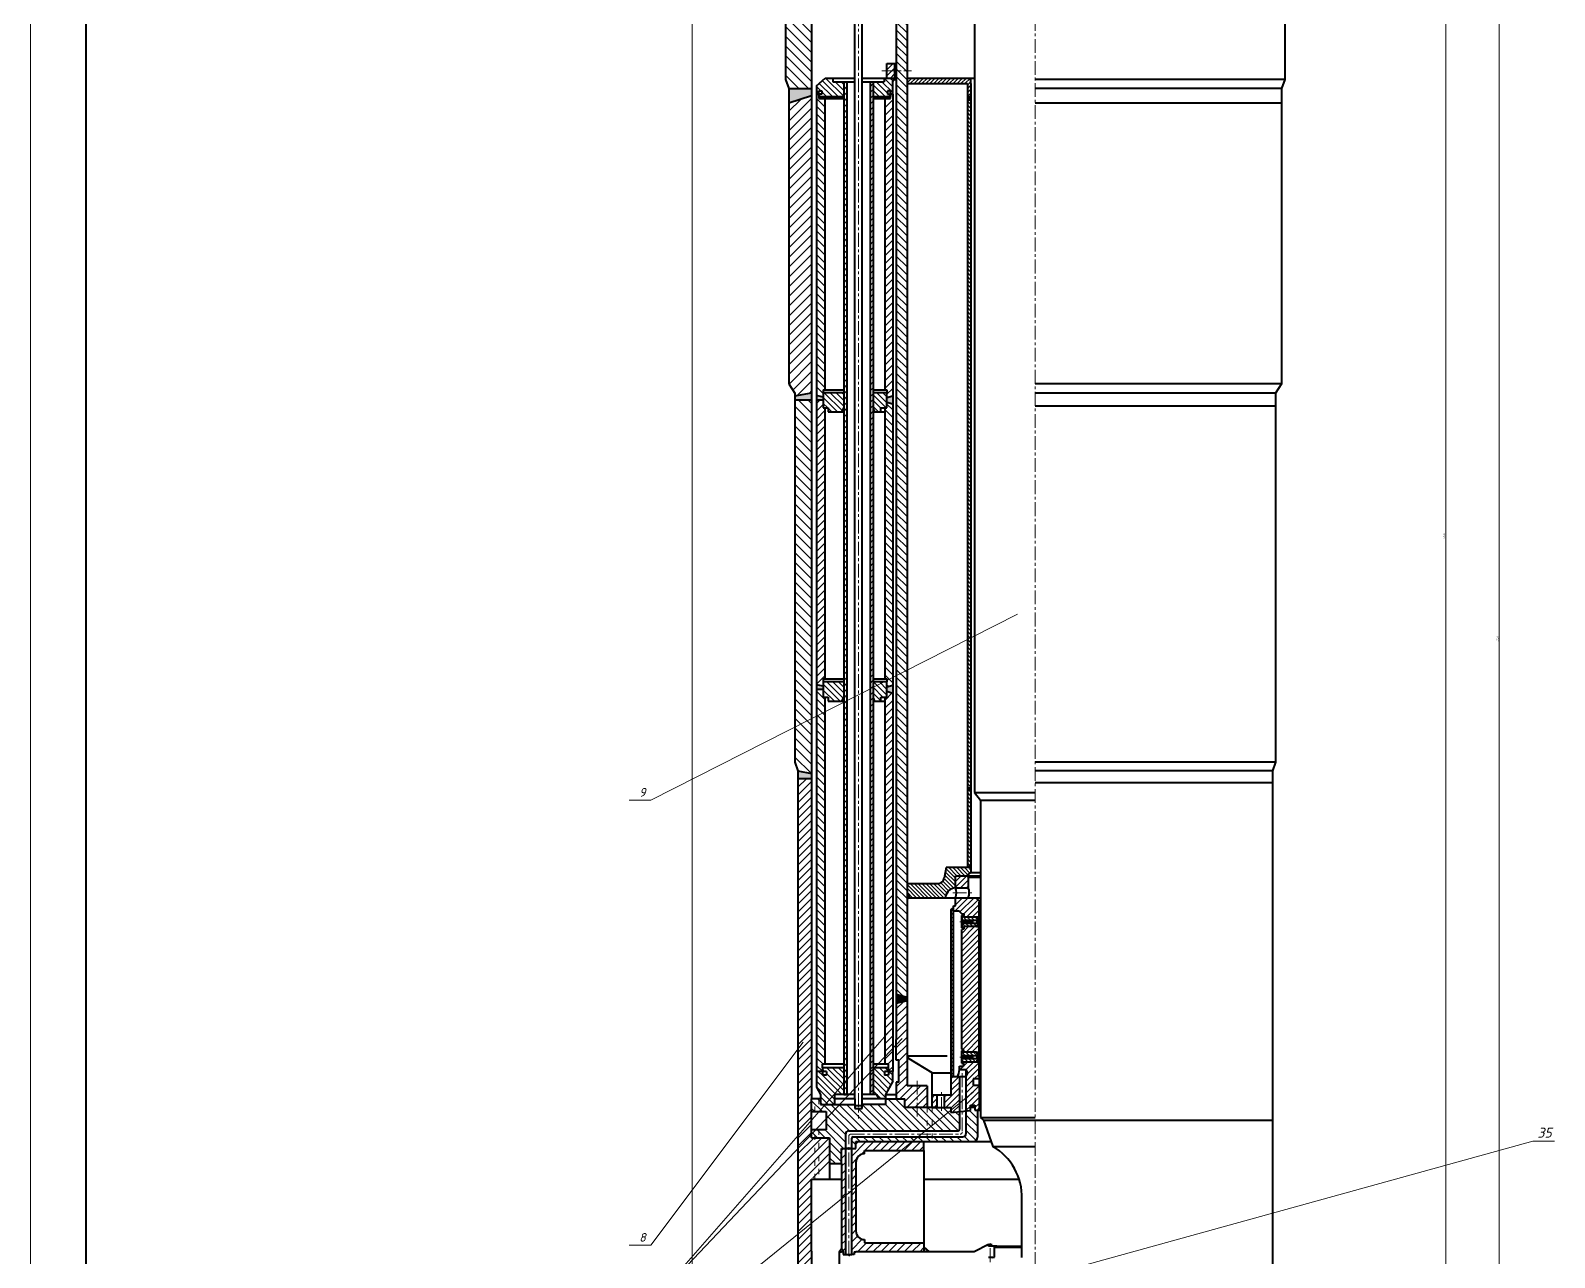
# Model space of a CAD drawing. Header units: millimetres. Extents: x 2879 to 23223, y -3142 to 6314.
# Drawn here: x 2879 to 6389, y 511 to 3336 of the extents above; entities that cross this region are included whole.
import ezdxf

# ---------------------------------------------------------------- set-up
doc = ezdxf.new("R2010")
doc.units = ezdxf.units.MM
doc.linetypes.add('ACAD_ISO03W100', pattern=[30, 12, -18])
doc.linetypes.add('осевая', pattern=[50.8, 31.75, -6.35, 6.35, -6.35])
doc.layers.get('0').update_dxf_attribs({"lineweight": 40})
for name, color, linetype, lineweight in [('Оси', 7, 'осевая', 20), ('Штрих пункт', 7, 'ACAD_ISO03W100', 20), ('штриховка', 7, 'Continuous', 20)]:
    doc.layers.add(name, color=color, linetype=linetype, lineweight=lineweight)
doc.styles.add('ADRF1', font='isocpeur.ttf', dxfattribs={"oblique": 15})
doc.styles.add('Размеры', font='isocpeur.ttf', dxfattribs={"oblique": 15})
doc.dimstyles.new('гост', dxfattribs={"dimtxt": 4, "dimasz": 5, "dimexe": 2, "dimexo": 0, "dimgap": 2, "dimtad": 1, "dimtoh": 1, "dimdec": 1, "dimlfac": 10, "dimtxsty": 'ADRF1', "dimcen": 2.5, "dimadec": 0, "dimazin": 0, "dimtfac": 1, "dimtdec": 1, "dimtmove": 0, "dimatfit": 3, "dimfxl": 1, "dimlwd": 20, "dimlwe": 20, "dimarcsym": 0})
pattern_1 = [(135, (1026.59, 0), (-11.22532, -11.22532), [])]
pattern_2 = [(135, (1026.59, 0), (-6.735192, -6.735192), [])]
pattern_3 = [(135, (1026.59, 0), (-8.980256, -8.980256), [])]
pattern_4 = [(45, (1026.59, 0), (-6.735192, 6.735192), [])]
pattern_5 = [(45, (1026.59, 0), (-8.980256, 8.980256), [])]
pattern_6 = [(135, (466.7083, 0), (-4.490128, -4.490128), [])]
pattern_7 = [(45, (466.708, 0), (-8.980256, 8.980256), [])]

# ---------------------------------------------------------------- blocks, each defined once
blk = doc.blocks.new('*D1')
at = {"layer": 'Defpoints', "color": 0, "transparency": 16777216}
for p in [(5983, 4243.7), (6138.6, 4243.7), (5972.3, 99.2)]:
    blk.add_point(p, dxfattribs=at)
at = {"layer": 'штриховка', "color": 0, "linetype": 'Continuous', "lineweight": 20, "transparency": 16777216}
for p, q in [((5983, 4243.7), (6140.6, 4243.7)), ((6138.6, 104.2), (6138.6, 4238.7)), ((5972.3, 99.2), (6140.6, 99.2))]:
    blk.add_line(p, q, dxfattribs=at)
at = {"layer": 'штриховка', "color": 0, "transparency": 16777216}
for points in [[(6137.8, 4238.7), (6139.4, 4238.7), (6138.6, 4243.7)], [(6137.8, 104.2), (6139.4, 104.2), (6138.6, 99.2)]]:
    blk.add_solid(points, dxfattribs=at)
at = {"layer": 'штриховка', "color": 0, "transparency": 16777216, "insert": (6134.6, 2171.5), "char_height": 4, "attachment_point": 5, "rotation": 90, "style": 'ADRF1'}
blk.add_mtext('4270', dxfattribs=at)
blk = doc.blocks.new('*D5')
at = {"layer": 'Defpoints', "color": 0, "transparency": 16777216}
for p in [(5792.3, 4440.7), (5193, -570.8), (6261.2, -570.8)]:
    blk.add_point(p, dxfattribs=at)
at = {"layer": 'штриховка', "color": 0, "linetype": 'Continuous', "lineweight": 20, "transparency": 16777216}
for p, q in [((5792.3, 4440.7), (6263.2, 4440.7)), ((6261.2, 4435.7), (6261.2, -565.8)), ((5193, -570.8), (6263.2, -570.8))]:
    blk.add_line(p, q, dxfattribs=at)
at = {"layer": 'штриховка', "color": 0, "transparency": 16777216}
for points in [[(6260.4, 4435.7), (6262, 4435.7), (6261.2, 4440.7)], [(6260.4, -565.8), (6262, -565.8), (6261.2, -570.8)]]:
    blk.add_solid(points, dxfattribs=at)
at = {"layer": 'штриховка', "color": 0, "transparency": 16777216, "insert": (6257.2, 1935), "char_height": 4, "attachment_point": 5, "rotation": 90, "style": 'ADRF1'}
blk.add_mtext('5150', dxfattribs=at)
blk = doc.blocks.new('*D8')
at = {"layer": 'Defpoints', "color": 0, "transparency": 16777216}
for p in [(4403, 4245.6), (5972.3, 119.1), (5972.3, -712.4)]:
    blk.add_point(p, dxfattribs=at)
at = {"layer": 'Оси', "color": 0, "linetype": 'Continuous', "lineweight": 20, "transparency": 16777216}
for p, q in [((4403, 4245.6), (4403, -714.4)), ((5972.3, 119.1), (5972.3, -714.4)), ((4408, -712.4), (5967.3, -712.4))]:
    blk.add_line(p, q, dxfattribs=at)
at = {"layer": 'Оси', "color": 0, "transparency": 16777216}
for points in [[(4408, -711.6), (4408, -713.3), (4403, -712.4)], [(5967.3, -711.6), (5967.3, -713.3), (5972.3, -712.4)]]:
    blk.add_solid(points, dxfattribs=at)
at = {"layer": 'Оси', "color": 0, "transparency": 16777216, "insert": (5187.7, -708.4), "char_height": 4, "attachment_point": 5, "style": 'ADRF1'}
blk.add_mtext('1570', dxfattribs=at)

msp = doc.modelspace()

# ---------------------------------------------------------------- hatches: boundary and pattern name
h = msp.add_hatch(color=256)
h.dxf.hatch_style = 1
h.paths.add_polyline_path([(4678.003, 3185.64), (4678.003, 3202.843), (4625.821, 3202.843), (4625.821, 3168.874)])
h.paths.add_polyline_path([(4646.54, 1631.251), (4646.54, 1613.141), (4678.003, 1613.141), (4678.003, 1625.555)])
h.paths.add_polyline_path([(4639.668, 2495.351), (4639.668, 2486.119), (4678.003, 2486.119), (4678.003, 2502.281)])
h = msp.add_hatch(color=256)
h.dxf.hatch_style = 1
h.paths.add_polyline_path([(5044.964, 3185.463), (5036.613, 3181.74), (5036.613, 3176.873), (5044.964, 3175.666)])
h = msp.add_hatch(color=256)
h.dxf.hatch_style = 1
h.paths.add_polyline_path([(4704.962, 2492.063), (4689.532, 2495.627), (4689.532, 2484.709), (4704.962, 2484.709)])
h.paths.add_polyline_path([(4864.768, 2494.722), (4851.609, 2491.054), (4851.609, 2480.538), (4864.768, 2476.381)])
h.paths.add_polyline_path([(4819.699, 2465.264), (4819.699, 2458.017), (4823.131, 2458.017)])
h.paths.add_polyline_path([(4751.938, 2467.093), (4747.632, 2458.017), (4751.938, 2458.017)])
h = msp.add_hatch(color=256)
h.dxf.hatch_style = 1
h.paths.add_polyline_path([(4704.962, 1826.196), (4689.532, 1829.76), (4689.532, 1818.842), (4704.962, 1818.842)])
h.paths.add_polyline_path([(4751.938, 1801.226), (4747.632, 1792.151), (4751.938, 1792.151)])
h.paths.add_polyline_path([(4819.699, 1799.397), (4819.699, 1792.151), (4823.131, 1792.151)])
h.paths.add_polyline_path([(4864.768, 1828.855), (4851.609, 1825.187), (4851.609, 1814.672), (4864.768, 1810.514)])
h = msp.add_hatch(color=256)
h.dxf.hatch_style = 1
h.paths.add_polyline_path([(5044.964, 1594.057), (5036.613, 1591.624), (5036.613, 1587.617), (5044.964, 1585.041)])
h = msp.add_hatch(color=256)
h.dxf.hatch_style = 1
h.paths.add_polyline_path([(4897.972, 1333.968), (4906.688, 1339.295), (4897.972, 1352.161)])
h = msp.add_hatch(color=256)
h.dxf.hatch_style = 1
h.paths.add_polyline_path([(4897.972, 1101.531), (4897.972, 1109.589), (4872.972, 1116.462), (4872.972, 1096.032)])
at = {"layer": 'Оси'}
h = msp.add_hatch(dxfattribs=at)
h.set_pattern_fill('ANSI31', color=256, scale=2, angle=90)
h.paths.add_polyline_path([(5058.948, 1295.344), (5027.61, 1295.344), (5027.61, 1298.239), (5027.139, 1299.813), (5023.724, 1298.332), (5023.724, 1287.495), (5062.528, 1287.495), (5062.528, 1291.105), (5058.948, 1291.105)])
h.paths.add_polyline_path([(5062.528, 1280.495), (5023.724, 1280.495), (5023.724, 1269.658), (5027.61, 1267.973), (5027.61, 1272.646), (5057.919, 1272.646), (5058.948, 1272.646), (5058.948, 1276.886), (5062.528, 1276.886)])
h.paths.add_polyline_path([(5062.528, 979.479), (5058.948, 979.479), (5058.948, 983.718), (5057.919, 983.718), (5027.61, 983.718), (5027.61, 988.391), (5023.724, 986.706), (5023.724, 975.869), (5062.528, 975.869)])
h.paths.add_polyline_path([(5058.948, 965.26), (5062.528, 965.26), (5062.528, 968.869), (5023.724, 968.869), (5023.724, 958.032), (5027.139, 956.552), (5027.61, 958.125), (5027.61, 961.02), (5058.948, 961.02)])
at = {"layer": 'штриховка'}
h = msp.add_hatch(dxfattribs=at)
h.set_pattern_fill('ANSI31', color=256, scale=5, angle=90)
h.set_pattern_definition(pattern_1)
h.paths.add_polyline_path([(4678.003, 4065.831), (4644.032, 4065.831), (4644.032, 4062.002), (4640.08, 4062.002), (4636.287, 4058.999), (4631.544, 4058.999), (4618.032, 4058.08), (4618.032, 3223.484), (4625.821, 3202.843), (4678.003, 3202.843)])
h = msp.add_hatch(dxfattribs=at)
h.set_pattern_fill('ANSI31', color=256, scale=4, angle=90)
h.set_pattern_definition(pattern_3)
h.paths.add_polyline_path([(4897.972, 1667.024), (4872.972, 1667.024), (4872.972, 1116.462), (4897.972, 1109.589)])
h.paths.add_polyline_path([(4897.972, 2398.967), (4872.972, 2398.967), (4872.972, 1667.024), (4897.972, 1667.024)])
h.paths.add_polyline_path([(4897.972, 3298.503), (4872.972, 3298.503), (4872.972, 2398.967), (4897.972, 2398.967)])
h.paths.add_polyline_path([(4897.972, 3897.357), (4872.972, 3897.357), (4872.972, 3298.503), (4897.972, 3298.503)])
h = msp.add_hatch(dxfattribs=at)
h.set_pattern_fill('ANSI31', color=256, scale=3)
h.set_pattern_definition(pattern_4)
h.paths.add_polyline_path([(4869.157, 3260.349), (4851.316, 3260.349), (4851.316, 3243.516), (4869.157, 3243.516)])
h.paths.add_polyline_path([(4869.157, 3243.516), (4851.316, 3243.516), (4851.316, 3226.683), (4869.157, 3226.683)])
h = msp.add_hatch(dxfattribs=at)
h.set_pattern_fill('ANSI31', color=256, scale=3, angle=90)
h.set_pattern_definition(pattern_2)
h.paths.add_polyline_path([(4751.938, 3184.117), (4751.938, 3218.032), (4726.625, 3218.032), (4726.625, 3226.683), (4709.532, 3226.683), (4689.532, 3208.865), (4689.532, 3189.998), (4694.731, 3189.998), (4694.731, 3197.597), (4701.749, 3197.597), (4701.749, 3189.998), (4694.731, 3189.998), (4694.731, 3184.117)])
h.paths.add_polyline_path([(4819.699, 3218.032), (4819.699, 3184.117), (4859.569, 3184.117), (4859.569, 3189.998), (4852.551, 3189.998), (4852.551, 3197.597), (4859.569, 3197.597), (4859.569, 3189.998), (4864.768, 3189.998), (4864.768, 3219.523, -0.41421356), (4867.768, 3222.523), (4872.972, 3222.523), (4872.972, 3226.683), (4845.011, 3226.683), (4845.011, 3218.032)])
h = msp.add_hatch(dxfattribs=at)
h.set_pattern_fill('ANSI31', color=256, scale=3)
h.set_pattern_definition(pattern_4)
h.paths.add_polyline_path([(4819.699, 1713.636), (4812.532, 1713.636), (4812.532, 885.862), (4819.699, 885.862), (4819.699, 947.635)])
h.paths.add_polyline_path([(4759.105, 1713.636), (4751.938, 1713.636), (4751.938, 885.862), (4759.105, 885.862)])
h.paths.add_polyline_path([(4819.699, 3218.032), (4812.532, 3218.032), (4812.532, 2848.761), (4819.699, 2848.761)])
h.paths.add_polyline_path([(4759.105, 3218.032), (4751.938, 3218.032), (4751.938, 2848.761), (4759.105, 2848.761)])
h.paths.add_polyline_path([(4819.699, 2848.761), (4812.532, 2848.761), (4812.532, 2377.176), (4819.699, 2377.176)])
h.paths.add_polyline_path([(4759.105, 2848.761), (4751.938, 2848.761), (4751.938, 2377.176), (4759.105, 2377.176)])
h.paths.add_polyline_path([(4759.105, 2377.176), (4751.938, 2377.176), (4751.938, 1713.636), (4759.105, 1713.636)])
h.paths.add_polyline_path([(4819.699, 2377.176), (4812.532, 2377.176), (4812.532, 1713.636), (4819.699, 1713.636)])
h = msp.add_hatch(dxfattribs=at)
h.set_pattern_fill('ANSI31', color=256, scale=2)
h.set_pattern_definition([(45, (1026.5905, 0), (-4.490128, 4.490128), [])])
h.paths.add_polyline_path([(4897.972, 3226.683), (4897.972, 3214.084), (5036.613, 3214.084), (5036.613, 3181.74), (5044.964, 3185.463), (5044.964, 3214.084), (5044.964, 3226.683)])
h = msp.add_hatch(dxfattribs=at)
h.set_pattern_fill('ANSI31', color=256, scale=5)
h.set_pattern_definition([(45, (1026.59, 0), (-11.22532, 11.22532), [])])
h.paths.add_polyline_path([(4678.003, 3185.64), (4625.821, 3168.874), (4625.821, 2522.484), (4639.668, 2501.195), (4639.668, 2495.351), (4678.003, 2502.281)])
h = msp.add_hatch(dxfattribs=at)
h.set_pattern_fill('ANSI31', color=256, scale=4, angle=90)
h.set_pattern_definition(pattern_3)
h.paths.add_polyline_path([(5044.964, 3175.666), (5036.613, 3176.873), (5036.613, 1591.624), (5044.964, 1594.057)])
h.paths.add_polyline_path([(4709.532, 3179.332), (4694.731, 3179.332), (4694.731, 3184.117), (4694.731, 3189.998), (4689.532, 3189.998), (4689.532, 2495.627), (4704.962, 2492.063), (4704.962, 2502.195), (4704.962, 2508.904), (4709.532, 2508.904), (4709.532, 3049.54)])
h = msp.add_hatch(dxfattribs=at)
h.set_pattern_fill('ANSI31', color=256, scale=4)
h.set_pattern_definition(pattern_7)
h.paths.add_polyline_path([(4864.768, 2928.391), (4846.386, 2928.391), (4846.386, 2709.8), (4864.768, 2709.8)])
h.paths.add_polyline_path([(4864.768, 2709.8), (4846.386, 2709.8), (4846.386, 2508.904), (4851.609, 2508.904), (4851.609, 2502.195), (4851.609, 2491.054), (4864.768, 2494.722)])
h.paths.add_polyline_path([(4864.768, 3189.998), (4859.569, 3189.998), (4859.569, 3184.117), (4859.569, 3179.332), (4846.386, 3179.332), (4846.386, 3049.54), (4846.386, 2928.391), (4864.768, 2928.391)])
h = msp.add_hatch(dxfattribs=at)
h.set_pattern_fill('ANSI31', color=256, scale=2, angle=90)
h.set_pattern_definition([(135, (1026.5905, 0), (-4.490128, -4.490128), [])])
h.paths.add_polyline_path([(5044.964, 3175.666), (5036.613, 3176.873), (5036.613, 2875.504), (5044.964, 2875.504)])
h.paths.add_polyline_path([(5044.964, 2439.337), (5036.613, 2439.337), (5036.613, 2005.208), (5044.964, 2005.208)])
h.paths.add_polyline_path([(5044.964, 2875.504), (5036.613, 2875.504), (5036.613, 2439.337), (5044.964, 2439.337)])
h.paths.add_polyline_path([(5044.964, 2005.208), (5036.613, 2005.208), (5036.613, 1591.624), (5044.964, 1594.057)])
h = msp.add_hatch(dxfattribs=at)
h.set_pattern_fill('ANSI31', color=256, scale=3, angle=90)
h.set_pattern_definition(pattern_2)
h.paths.add_polyline_path([(4751.938, 2502.195), (4704.962, 2502.195), (4704.962, 2467.223), (4715.897, 2467.223), (4715.897, 2458.017), (4747.632, 2458.017), (4751.938, 2467.093)])
h.paths.add_polyline_path([(4819.699, 2465.264), (4823.131, 2458.017), (4837.56, 2458.017), (4837.56, 2467.223), (4851.609, 2467.223), (4851.609, 2502.195), (4819.699, 2502.195)])
h = msp.add_hatch(dxfattribs=at)
h.set_pattern_fill('ANSI31', color=256, scale=5, angle=90)
h.set_pattern_definition(pattern_1)
h.paths.add_polyline_path([(4639.668, 1651.043), (4646.54, 1631.251), (4678.003, 1625.555), (4678.003, 2486.119), (4639.668, 2486.119), (4639.668, 2471.043)])
h = msp.add_hatch(dxfattribs=at)
h.set_pattern_fill('ANSI31', color=256, scale=4)
h.set_pattern_definition(pattern_5)
h.paths.add_polyline_path([(4709.532, 2467.223), (4704.962, 2467.223), (4704.962, 2484.709), (4689.532, 2484.709), (4689.532, 1829.76), (4704.962, 1826.196), (4704.962, 1836.328), (4704.962, 1843.037), (4709.532, 1843.037)])
h = msp.add_hatch(dxfattribs=at)
h.set_pattern_fill('ANSI31', color=256, scale=4, angle=90)
h.set_pattern_definition([(135, (466.708, 0), (-8.980256, -8.980256), [])])
h.paths.add_polyline_path([(4864.768, 2080.925), (4846.386, 2080.925), (4846.386, 1843.037), (4851.609, 1843.037), (4851.609, 1836.328), (4851.609, 1825.187), (4864.768, 1828.855)])
h.paths.add_polyline_path([(4864.768, 2476.381), (4851.609, 2480.538), (4851.609, 2467.223), (4846.386, 2467.223), (4846.386, 2080.925), (4864.768, 2080.925)])
h = msp.add_hatch(dxfattribs=at)
h.set_pattern_fill('ANSI31', color=256, scale=3, angle=90)
h.set_pattern_definition(pattern_2)
h.paths.add_polyline_path([(4704.962, 1836.328), (4704.962, 1801.356), (4715.897, 1801.356), (4715.897, 1792.151), (4747.632, 1792.151), (4751.938, 1801.226), (4751.938, 1836.328)])
h.paths.add_polyline_path([(4851.609, 1836.328), (4819.699, 1836.328), (4819.699, 1799.397), (4823.131, 1792.151), (4837.56, 1792.151), (4837.56, 1801.356), (4851.609, 1801.356)])
h = msp.add_hatch(dxfattribs=at)
h.set_pattern_fill('ANSI31', color=256, scale=4, angle=90)
h.set_pattern_definition(pattern_3)
h.paths.add_polyline_path([(4709.532, 1801.356), (4704.962, 1801.356), (4704.962, 1818.842), (4689.532, 1818.842), (4689.532, 939.26), (4702.786, 939.26), (4702.786, 947.635), (4702.786, 956.01), (4709.532, 956.01)])
h = msp.add_hatch(dxfattribs=at)
h.set_pattern_fill('ANSI31', color=256, scale=4)
h.set_pattern_definition(pattern_7)
h.paths.add_polyline_path([(4864.768, 1530.593), (4846.386, 1530.593), (4846.386, 1268.938), (4864.768, 1268.938)])
h.paths.add_polyline_path([(4864.768, 1268.938), (4846.386, 1268.938), (4846.386, 956.01), (4855.362, 956.01), (4855.362, 939.26), (4864.768, 939.26), (4864.768, 1087.795)])
h.paths.add_polyline_path([(4864.768, 1810.514), (4851.609, 1814.672), (4851.609, 1801.356), (4846.386, 1801.356), (4846.386, 1530.593), (4864.768, 1530.593)])
h = msp.add_hatch(dxfattribs=at)
h.set_pattern_fill('ANSI31', color=256, scale=4)
h.set_pattern_definition(pattern_7)
h.paths.add_polyline_path([(4678.003, 691.468), (4719.411, 727.316), (4719.411, 786.604), (4678.003, 786.604), (4646.54, 762.075), (4646.54, 280.587), (4678.003, 280.587), (4678.003, 525.136)])
h.paths.add_polyline_path([(4678.003, 280.587), (4646.54, 280.587), (4646.54, -160.756), (4677.24, -200.582), (4765.871, -200.582), (4765.871, -171.505), (4776.821, -171.505), (4776.821, -191.995), (4790.674, -191.995), (4790.674, -121.727), (4722.345, -121.727), (4687.237, -121.727), (4687.237, -82.34), (4678.003, -74.679), (4678.003, -49.582)])
h.paths.add_polyline_path([(4678.003, 876.098), (4678.003, 1613.141), (4646.54, 1613.141), (4646.54, 1603.973), (4646.54, 762.075), (4678.003, 786.604)])
h = msp.add_hatch(dxfattribs=at)
h.set_pattern_fill('ANSI31', color=256, scale=2, angle=90)
h.set_pattern_definition(pattern_6)
h.paths.add_polyline_path([(5044.964, 1594.057), (5036.613, 1591.624), (5036.613, 1561.084), (5036.613, 1408.522), (4988.135, 1408.522), (4983.573, 1384.234, -0.36082037), (4968.831, 1372.003), (4897.972, 1372.003), (4897.972, 1339.295), (4986.389, 1339.295), (4986.389, 1341.389, -0.35181445), (5009.105, 1361.916), (5009.105, 1390.002), (5035.286, 1390.002), (5044.964, 1397.607), (5044.964, 1408.522), (5044.964, 1561.084)])
h = msp.add_hatch(color=256, dxfattribs=at)
h.dxf.hatch_style = 1
h.paths.add_polyline_path([(5036.613, 1413.62), (5036.613, 1408.522), (5044.964, 1408.522), (5044.964, 1411.611)])
h = msp.add_hatch(dxfattribs=at)
h.set_pattern_fill('ANSI31', color=256, scale=3)
h.set_pattern_definition([(45, (466.708, 0), (-6.735192, 6.735192), [])])
h.paths.add_polyline_path([(5038.843, 1386.281), (5035.286, 1390.002), (5009.105, 1390.002), (5009.105, 1361.916), (5038.843, 1361.916)])
h.paths.add_polyline_path([(5063.761, 1329.171), (5063.761, 1332.294), (5056.101, 1339.295), (5009.105, 1339.295), (5009.105, 1320.378), (5004.586, 1320.378), (5004.586, 1307.986), (5018.06, 1307.986), (5023.724, 1302.37), (5027.61, 1301.193), (5028.918, 1301.193), (5028.918, 1298.239), (5027.61, 1298.239), (5027.61, 1295.344), (5063.761, 1295.344)])
h.paths.add_polyline_path([(5063.761, 1272.646), (5057.919, 1272.646), (5028.932, 1272.646), (5028.932, 1267.343), (5023.724, 1265.704), (5023.724, 990.661), (5028.932, 989.022), (5028.932, 983.718), (5057.919, 983.718), (5063.761, 983.718)])
h.paths.add_polyline_path([(5063.761, 961.02), (5027.61, 961.02), (5027.61, 958.125), (5028.918, 958.125), (5028.918, 955.172), (5027.61, 955.172), (5027.61, 951.397), (5018.283, 951.397), (5018.283, 943.448), (5033.539, 943.448), (5037.248, 935.321), (5033.539, 927.193), (5033.539, 847.914), (5043.97, 848.879), (5043.97, 861.7), (5054.259, 861.7), (5054.259, 849.83), (5059.957, 850.357), (5063.761, 854.781), (5063.761, 907.752), (5050.383, 907.752), (5050.383, 921.935), (5063.761, 921.935), (5063.761, 927.193)])
h.paths.add_polyline_path([(5018.283, 927.193), (4998.761, 927.193), (4998.761, 884.601), (4984.276, 884.601), (4984.276, 856.495), (4998.761, 856.495), (4998.761, 844.698), (5018.283, 846.503)])
h.paths.add_polyline_path([(4966.985, 884.601), (4955.372, 884.601), (4955.372, 856.495), (4966.985, 856.495)])
h = msp.add_hatch(color=256, dxfattribs=at)
h.dxf.hatch_style = 1
h.paths.add_polyline_path([(4998.761, 930.817), (4998.761, 927.193), (5004.586, 927.193), (5004.586, 928.683)])
h.paths.add_polyline_path([(5004.586, 1316.067), (4998.761, 1311.156), (5004.586, 1311.156)])
h = msp.add_hatch(dxfattribs=at)
h.set_pattern_fill('ANSI31', color=256, scale=2, angle=90)
h.set_pattern_definition(pattern_6)
h.paths.add_polyline_path([(5004.586, 1195.231), (4998.761, 1195.231), (4998.761, 1080.832), (5004.586, 1080.832)])
h.paths.add_polyline_path([(5004.586, 1311.156), (4998.761, 1311.156), (4998.761, 1195.231), (5004.586, 1195.231)])
h.paths.add_polyline_path([(5004.586, 1080.832), (4998.761, 1080.832), (4998.761, 927.193), (5004.586, 927.193)])
h = msp.add_hatch(color=256, dxfattribs=at)
h.dxf.hatch_style = 1
h.paths.add_polyline_path([(5028.918, 1300.017), (5027.61, 1300.017), (5027.139, 1299.813), (5027.61, 1298.239), (5028.918, 1298.239)])
h.paths.add_polyline_path([(5028.932, 1272.646), (5027.61, 1272.646), (5027.61, 1267.973), (5028.932, 1267.343)])
h.paths.add_polyline_path([(5028.932, 989.022), (5027.61, 988.391), (5027.61, 983.718), (5028.932, 983.718)])
h.paths.add_polyline_path([(5028.918, 958.125), (5027.61, 958.125), (5027.139, 956.552), (5027.61, 956.347), (5028.918, 956.347)])
h = msp.add_hatch(dxfattribs=at)
h.set_pattern_fill('ANSI31', color=256, scale=4)
h.paths.add_polyline_path([(4897.972, 1089.3), (4897.972, 1101.531), (4872.972, 1096.032), (4872.972, 1087.795), (4872.972, 1013.129), (4872.972, 965.464), (4879.07, 965.464), (4879.07, 914.26), (4872.972, 914.26), (4872.972, 876.098), (4892.857, 876.098), (4892.857, 856.495), (4920.985, 856.495), (4920.985, 906.134), (4897.972, 906.134), (4897.972, 976.769)])
h.paths.add_polyline_path([(4943.857, 906.134), (4920.985, 906.134), (4920.985, 856.495), (4943.857, 856.495)])
h = msp.add_hatch(dxfattribs=at)
h.set_pattern_fill('ANSI31', color=256, scale=3, angle=90)
h.set_pattern_definition(pattern_2)
h.paths.add_polyline_path([(4712.17, 930.408), (4702.786, 930.408), (4702.786, 939.26), (4689.532, 939.26), (4689.532, 902.62), (4698.663, 885.862), (4698.663, 863.055), (4730.896, 863.055), (4730.896, 885.862), (4751.938, 885.862), (4751.938, 947.635), (4702.786, 947.635), (4702.786, 939.26), (4712.17, 939.26)])
h.paths.add_polyline_path([(4845.979, 930.408), (4845.979, 939.26), (4855.362, 939.26), (4855.362, 947.635), (4819.699, 947.635), (4819.699, 885.862), (4827.654, 885.862), (4833.607, 876.098), (4848.277, 876.098), (4848.277, 885.862), (4864.768, 916.746), (4864.768, 939.26), (4855.362, 939.26), (4855.362, 930.408)])
h = msp.add_hatch(dxfattribs=at)
h.set_pattern_fill('ANSI31', color=256, scale=4, angle=90)
edge = h.paths.add_edge_path()
edge.add_line((4892.857, 856.495), (4892.857, 876.098))
edge.add_line((4892.857, 876.098), (4848.277, 876.098))
edge.add_line((4848.277, 876.098), (4848.277, 863.055))
edge.add_line((4848.277, 863.055), (4794.387, 863.055))
edge.add_line((4794.387, 863.055), (4794.387, 854.114))
edge.add_line((4794.387, 854.114), (4777.25, 854.114))
edge.add_line((4777.25, 854.114), (4777.25, 863.055))
edge.add_line((4777.25, 863.055), (4742.725, 863.055))
edge.add_line((4742.725, 863.055), (4711.386, 829.968))
edge.add_line((4711.386, 829.968), (4711.386, 804.963))
edge.add_line((4711.386, 804.963), (4687.701, 804.963))
edge.add_line((4687.701, 804.963), (4678.003, 794.723))
edge.add_line((4678.003, 794.723), (4678.003, 786.604))
edge.add_line((4678.003, 786.604), (4719.411, 786.604))
edge.add_line((4719.411, 786.604), (4719.411, 727.316))
edge.add_line((4719.411, 727.316), (4746.952, 727.316))
edge.add_line((4746.952, 727.316), (4746.952, 762.075))
edge.add_line((4746.952, 762.075), (4756.598, 762.075))
edge.add_line((4756.598, 762.075), (4756.598, 795.356))
edge.add_arc((4763.441, 795.534), 6.845, 90, 181.489035, ccw=False)
edge.add_line((4763.441, 802.379), (4939.754, 802.379))
edge.add_line((4939.754, 802.379), (4943.857, 805.703))
edge.add_line((4943.857, 805.703), (4943.857, 856.495))
edge.add_line((4943.857, 856.495), (4892.857, 856.495))
h.paths.add_polyline_path([(4742.725, 863.055), (4709.418, 863.055), (4695.065, 846.643), (4711.386, 846.643), (4711.386, 829.968)], flags=17)
h.paths.add_polyline_path([(4698.663, 876.098), (4678.003, 876.098), (4678.003, 846.643), (4695.065, 846.643), (4709.418, 863.055), (4698.663, 863.055)], flags=17)
h.paths.add_polyline_path([(4955.372, 856.495), (4943.857, 856.495), (4943.857, 805.703), (4955.372, 815.032)])
h.paths.add_polyline_path([(4998.761, 850.182), (4998.761, 856.495), (4955.372, 856.495), (4955.372, 815.032)], flags=17)
edge = h.paths.add_edge_path(flags=17)
edge.add_line((5018.283, 846.503), (4998.761, 844.698))
edge.add_line((4998.761, 844.698), (4998.761, 850.182))
edge.add_line((4998.761, 850.182), (4955.372, 815.032))
edge.add_line((4955.372, 815.032), (4955.372, 802.379))
edge.add_line((4955.372, 802.379), (5015.283, 802.379))
edge.add_arc((5015.283, 805.379), 3, 270, 360)
edge.add_line((5018.283, 805.379), (5018.283, 846.503))
h.paths.add_polyline_path([(4955.372, 815.032), (4943.857, 805.703), (4943.857, 802.379), (4955.372, 802.379)])
h.paths.add_polyline_path([(4943.857, 788.688), (4922.854, 788.688), (4909.198, 777.625), (4943.857, 777.625)], flags=17)
h.paths.add_polyline_path([(4955.372, 788.688), (4943.857, 788.688), (4943.857, 777.625), (4955.372, 777.625)])
edge = h.paths.add_edge_path()
edge.add_line((5059.957, 787.625), (5059.957, 850.357))
edge.add_line((5059.957, 850.357), (5054.259, 849.83))
edge.add_line((5054.259, 849.83), (5054.259, 857.254))
edge.add_line((5054.259, 857.254), (5043.97, 857.254))
edge.add_line((5043.97, 857.254), (5043.97, 848.879))
edge.add_line((5043.97, 848.879), (5033.539, 847.914))
edge.add_line((5033.539, 847.914), (5033.539, 795.688))
edge.add_arc((5026.539, 795.688), 7, -90, 0, ccw=False)
edge.add_line((5026.539, 788.688), (4955.372, 788.688))
edge.add_line((4955.372, 788.688), (4955.372, 777.625))
edge.add_line((4955.372, 777.625), (5049.957, 777.625))
edge.add_arc((5049.957, 787.625), 10, 270, 360)
h = msp.add_hatch(dxfattribs=at)
h.set_pattern_fill('ANSI31', color=256, scale=4)
h.set_pattern_definition(pattern_5)
h.paths.add_polyline_path([(4779.93, 777.625), (4779.93, 762.075), (4770.284, 762.075), (4770.284, 523.935), (4770.284, 517.463), (4776.085, 517.463), (4776.085, 523.935), (4779.93, 523.935), (4936.689, 523.935), (4936.689, 544.791), (4799.93, 544.791), (4799.93, 551.926, -0.41421356), (4779.93, 571.926), (4779.93, 729.634, -0.41421356), (4799.93, 749.634), (4799.93, 756.769), (4936.689, 756.769), (4936.689, 777.625)])
h.paths.add_polyline_path([(4756.598, 762.075), (4746.952, 762.075), (4746.952, 727.316), (4746.952, 531.648), (4741.66, 523.935), (4746.952, 523.935), (4750.797, 523.935), (4750.797, 517.463), (4756.598, 517.463), (4756.598, 523.935)])
h = msp.add_hatch(dxfattribs=at)
h.set_pattern_fill('ANSI31', color=256, scale=4, angle=90)
h.paths.add_polyline_path([(4922.854, 788.688), (4773.484, 788.688, 0.41421356), (4770.284, 785.488), (4770.284, 762.075), (4779.93, 762.075), (4779.93, 777.625), (4909.198, 777.625)])
h = msp.add_hatch(color=256, dxfattribs=at)
h.dxf.hatch_style = 1
h.paths.add_polyline_path([(4746.952, 531.648), (4741.66, 523.935), (4746.952, 523.935), (4750.797, 523.935)])
h.paths.add_polyline_path([(4938.338, 523.935), (4948.417, 523.935), (4936.689, 534.363), (4936.689, 523.935)])

# ---------------------------------------------------------------- linework, layer by layer
for p, q in [((3007.415, -1254.45), (3007.415, 6281.55)), ((4777.25, 876.098), (4777.25, 4188.938)), ((4794.387, 876.098), (4794.387, 4188.938)), ((5768.032, 4145.484), (5768.032, 3223.484)), ((4618.032, 4058.08), (4618.032, 3223.484)), ((4678.003, 4065.831), (4678.003, 876.098)), ((4872.972, 3897.357), (4872.972, 1087.795)), ((4897.972, 3897.357), (4897.972, 1087.795)), ((5053.032, 3928.683), (5053.032, 1581.571)), ((4851.316, 3226.683), (4851.316, 3260.349)), ((4851.316, 3260.349), (4869.157, 3260.349)), ((4869.157, 3260.349), (4869.157, 3226.683)), ((4869.157, 3260.349), (4872.972, 3260.349)), ((4618.032, 3223.484), (4625.821, 3202.843)), ((4625.821, 3202.843), (4625.821, 3168.874)), ((4625.821, 3202.843), (4678.003, 3202.843)), ((4689.532, 3208.865), (4709.532, 3226.683)), ((4689.532, 3208.865), (4689.532, 902.62)), ((4694.731, 3189.998), (4694.731, 3197.597)), ((4694.731, 3197.597), (4701.749, 3197.597)), ((4701.749, 3197.597), (4701.749, 3189.998)), ((4709.532, 3226.683), (4777.25, 3226.683)), ((4726.625, 3226.683), (4726.625, 3218.032)), ((4726.625, 3218.032), (4777.25, 3218.032)), ((4751.938, 3218.032), (4751.938, 885.862)), ((4759.105, 3218.032), (4759.105, 885.862)), ((4794.387, 3226.683), (4872.972, 3226.683)), ((4794.387, 3218.032), (4845.011, 3218.032)), ((4812.532, 3218.032), (4812.532, 885.862)), ((4819.699, 3218.032), (4819.699, 947.635)), ((4845.011, 3226.683), (4845.011, 3218.032)), ((4859.569, 3197.597), (4852.551, 3197.597)), ((4852.551, 3197.597), (4852.551, 3189.998)), ((4859.569, 3189.998), (4859.569, 3197.597)), ((4864.768, 3189.998), (4864.768, 3219.523)), ((4872.972, 3222.523), (4867.768, 3222.523)), ((4897.972, 3226.683), (5053.032, 3226.683)), ((4897.972, 3214.084), (5036.613, 3214.084)), ((5036.613, 3214.084), (5036.613, 1561.084)), ((5044.964, 3214.084), (5044.964, 3226.683)), ((5044.964, 3214.084), (5044.964, 1561.084)), ((5768.032, 3223.484), (5193.032, 3223.484)), ((5760.243, 3202.843), (5193.032, 3202.843)), ((5768.032, 3223.484), (5760.243, 3202.843)), ((5760.243, 3202.843), (5760.243, 3168.874)), ((4678.003, 3185.64), (4625.821, 3168.874)), ((4625.821, 3168.874), (4625.821, 2522.484)), ((4689.532, 3189.998), (4694.731, 3189.998)), ((4701.749, 3189.998), (4694.731, 3189.998)), ((4694.731, 3189.998), (4694.731, 3184.117)), ((4694.731, 3184.117), (4751.938, 3184.117)), ((4694.731, 3184.117), (4694.731, 3179.332)), ((4694.731, 3179.332), (4751.938, 3179.332)), ((4709.532, 3049.54), (4709.532, 3179.332)), ((4819.699, 3184.117), (4859.569, 3184.117)), ((4819.699, 3179.332), (4859.569, 3179.332)), ((4846.386, 3179.332), (4846.386, 3049.54)), ((4852.551, 3189.998), (4859.569, 3189.998)), ((4864.768, 3189.998), (4859.569, 3189.998)), ((4859.569, 3189.998), (4859.569, 3184.117)), ((4859.569, 3179.332), (4859.569, 3184.117)), ((4864.768, 3189.998), (4864.768, 1087.795)), ((5036.613, 3181.74), (5044.964, 3185.463)), ((5036.613, 3176.873), (5044.964, 3175.666)), ((5760.243, 3168.874), (5193.032, 3168.874)), ((5760.243, 3168.874), (5760.243, 2522.484)), ((4709.532, 2508.904), (4709.532, 3049.54)), ((4846.386, 3049.54), (4846.386, 2508.904)), ((4625.821, 2522.484), (4639.668, 2501.195)), ((4639.668, 2495.351), (4678.003, 2502.281)), ((4639.668, 2501.195), (4639.668, 2501.195)), ((4639.668, 2501.195), (4639.668, 2471.043)), ((4704.962, 2492.063), (4689.532, 2495.627)), ((4704.962, 2508.904), (4751.938, 2508.904)), ((4704.962, 2508.904), (4704.962, 2502.195)), ((4704.962, 2502.195), (4704.962, 2467.223)), ((4751.938, 2502.195), (4704.962, 2502.195)), ((4819.699, 2508.904), (4851.609, 2508.904)), ((4851.609, 2502.195), (4819.699, 2502.195)), ((4851.609, 2508.904), (4851.609, 2502.195)), ((4851.609, 2467.223), (4851.609, 2502.195)), ((4851.609, 2491.054), (4864.768, 2494.722)), ((5760.243, 2522.484), (5193.032, 2522.484)), ((5746.396, 2501.195), (5193.032, 2501.195)), ((5760.243, 2522.484), (5746.396, 2501.195)), ((5746.396, 2501.195), (5746.396, 2501.195)), ((5746.396, 2501.195), (5746.396, 2471.043)), ((4639.668, 2486.119), (4678.003, 2486.119)), ((4639.668, 2471.043), (4639.668, 1651.043)), ((4704.962, 2484.709), (4689.532, 2484.709)), ((4704.962, 2467.223), (4715.897, 2467.223)), ((4709.532, 1843.037), (4709.532, 2467.223)), ((4715.897, 2467.223), (4715.897, 2458.017)), ((4715.897, 2458.017), (4751.938, 2458.017)), ((4747.632, 2458.017), (4751.938, 2467.093)), ((4819.699, 2465.264), (4823.131, 2458.017)), ((4819.699, 2458.017), (4837.56, 2458.017)), ((4837.56, 2458.017), (4837.56, 2467.223)), ((4837.56, 2467.223), (4851.609, 2467.223)), ((4837.56, 2458.017), (4846.386, 2458.017)), ((4846.386, 2467.223), (4846.386, 1843.037)), ((4851.609, 2480.538), (4864.768, 2476.381)), ((5746.396, 2471.043), (5193.032, 2471.043)), ((5746.396, 2471.043), (5746.396, 1651.043)), ((4704.962, 1826.196), (4689.532, 1829.76)), ((4704.962, 1843.037), (4751.938, 1843.037)), ((4704.962, 1843.037), (4704.962, 1836.328)), ((4751.938, 1836.328), (4704.962, 1836.328)), ((4704.962, 1836.328), (4704.962, 1801.356)), ((4819.699, 1843.037), (4851.609, 1843.037)), ((4851.609, 1836.328), (4819.699, 1836.328)), ((4851.609, 1843.037), (4851.609, 1836.328)), ((4851.609, 1801.356), (4851.609, 1836.328)), ((4851.609, 1825.187), (4864.768, 1828.855)), ((4704.962, 1818.842), (4689.532, 1818.842)), ((4704.962, 1801.356), (4715.897, 1801.356)), ((4709.532, 956.01), (4709.532, 1801.356)), ((4715.897, 1801.356), (4715.897, 1792.151)), ((4715.897, 1792.151), (4751.938, 1792.151)), ((4747.632, 1792.151), (4751.938, 1801.226)), ((4819.699, 1799.397), (4823.131, 1792.151)), ((4819.699, 1792.151), (4837.56, 1792.151)), ((4837.56, 1792.151), (4837.56, 1801.356)), ((4837.56, 1801.356), (4851.609, 1801.356)), ((4837.56, 1792.151), (4846.386, 1792.151)), ((4846.386, 1801.356), (4846.386, 956.01)), ((4851.609, 1814.672), (4864.768, 1810.514)), ((4639.668, 1651.043), (4646.54, 1631.251)), ((5746.396, 1651.043), (5193.032, 1651.043)), ((5746.396, 1651.043), (5739.524, 1631.251)), ((4646.54, 1631.251), (4646.54, 1631.251)), ((4646.54, 1631.251), (4646.54, 1603.973)), ((4646.54, 1631.251), (4678.003, 1625.555)), ((5739.524, 1631.251), (5193.032, 1631.251)), ((5739.524, 1631.251), (5739.524, 1631.251)), ((5739.524, 1631.251), (5739.524, 1603.973)), ((4678.003, 1613.141), (4646.54, 1613.141)), ((4646.54, 1603.973), (4646.54, -160.756)), ((5036.613, 1591.624), (5044.964, 1594.057)), ((5053.032, 1581.571), (5193.032, 1581.571)), ((5053.032, 1581.571), (5066.662, 1563.543)), ((5739.524, 1603.973), (5193.032, 1603.973)), ((5739.524, 1603.973), (5739.524, 249.244)), ((5036.613, 1561.084), (5036.613, 1408.522)), ((5044.964, 1561.084), (5044.964, 1408.522)), ((5066.662, 1563.543), (5193.032, 1563.543)), ((5066.662, 1563.543), (5066.662, 833.02)), ((4988.135, 1408.522), (4983.573, 1384.234)), ((5036.613, 1408.522), (4988.135, 1408.522)), ((5044.964, 1408.522), (5044.964, 1397.607)), ((4897.972, 1372.003), (4968.831, 1372.003)), ((5009.105, 1361.916), (5009.105, 1390.002)), ((5009.105, 1390.002), (5035.286, 1390.002)), ((5035.286, 1390.002), (5044.964, 1397.607)), ((5035.286, 1390.002), (5038.843, 1386.281)), ((5035.286, 1390.002), (5066.662, 1390.002)), ((5038.843, 1386.281), (5038.843, 1361.916)), ((5038.843, 1386.281), (5066.662, 1386.281)), ((5044.964, 1397.607), (5066.662, 1397.607)), ((4897.972, 1339.295), (5009.105, 1339.295)), ((4986.389, 1341.389), (4986.389, 1339.295)), ((5009.105, 1361.916), (5038.843, 1361.916)), ((5009.105, 1320.378), (5009.105, 1339.295)), ((5009.105, 1339.295), (5056.101, 1339.295)), ((5056.101, 1339.295), (5063.761, 1332.294)), ((5056.101, 1339.295), (5066.662, 1339.295)), ((4998.761, 1311.156), (5004.586, 1316.067)), ((4998.761, 1311.156), (4998.761, 927.193)), ((4998.761, 1311.156), (5004.586, 1311.156)), ((5004.586, 927.193), (5004.586, 1320.378)), ((5004.586, 1320.378), (5009.105, 1320.378)), ((5018.06, 1307.986), (5004.586, 1307.986)), ((5023.724, 1302.37), (5018.06, 1307.986)), ((5027.61, 1301.193), (5023.724, 1302.37)), ((5023.724, 1298.332), (5027.61, 1300.017)), ((5027.139, 1299.813), (5027.61, 1298.239)), ((5027.61, 1301.193), (5028.918, 1301.193)), ((5027.61, 1300.017), (5028.918, 1300.017)), ((5028.918, 1301.193), (5028.918, 1298.239)), ((5063.761, 1332.294), (5063.761, 1329.171)), ((5063.761, 1332.294), (5066.662, 1332.294)), ((5063.761, 927.193), (5063.761, 1329.171)), ((5023.724, 1298.332), (5023.724, 1269.658)), ((5023.724, 1269.658), (5023.724, 1298.332)), ((5023.724, 1287.495), (5062.528, 1287.495)), ((5023.724, 1280.495), (5062.528, 1280.495)), ((5023.724, 1269.658), (5027.61, 1267.973)), ((5028.932, 1267.343), (5023.724, 1265.704)), ((5023.724, 990.661), (5023.724, 1265.704)), ((5027.61, 1298.239), (5027.61, 1295.344)), ((5028.918, 1298.239), (5027.61, 1298.239)), ((5027.61, 1295.344), (5063.761, 1295.344)), ((5057.919, 1272.646), (5027.61, 1272.646)), ((5027.61, 1267.973), (5027.61, 1272.646)), ((5027.61, 1267.973), (5028.932, 1267.343)), ((5028.932, 1272.646), (5028.932, 1267.343)), ((5057.919, 1272.646), (5063.761, 1272.646)), ((5058.948, 1295.344), (5058.948, 1291.105)), ((5058.948, 1291.105), (5062.528, 1291.105)), ((5058.948, 1276.886), (5058.948, 1272.646)), ((5058.948, 1276.886), (5062.528, 1276.886)), ((5062.528, 1276.886), (5062.528, 1291.105)), ((4897.972, 1109.589), (4872.972, 1116.462)), ((4897.972, 1101.531), (4872.972, 1096.032)), ((4897.972, 1089.3), (4897.972, 976.769)), ((4864.768, 1087.795), (4864.768, 939.26)), ((4872.972, 1087.795), (4872.972, 1013.129)), ((4872.972, 965.464), (4872.972, 1013.129)), ((5028.932, 989.022), (5023.724, 990.661)), ((5023.724, 986.706), (5027.61, 988.391)), ((5023.724, 958.032), (5023.724, 986.706)), ((5027.61, 988.391), (5028.932, 989.022)), ((5027.61, 988.391), (5027.61, 983.718)), ((5057.919, 983.718), (5027.61, 983.718)), ((5028.932, 983.718), (5028.932, 989.022)), ((5057.919, 983.718), (5063.761, 983.718)), ((5058.948, 979.479), (5058.948, 983.718)), ((4751.938, 956.01), (4702.786, 956.01)), ((4702.786, 947.635), (4702.786, 956.01)), ((4751.938, 947.635), (4702.786, 947.635)), ((4702.786, 947.635), (4702.786, 939.26)), ((4846.386, 956.01), (4819.699, 956.01)), ((4855.362, 947.635), (4819.699, 947.635)), ((4819.699, 947.635), (4819.699, 885.862)), ((4855.362, 956.01), (4846.386, 956.01)), ((4855.362, 939.26), (4855.362, 956.01)), ((4879.07, 965.464), (4872.972, 965.464)), ((4879.07, 914.26), (4879.07, 965.464)), ((4897.972, 976.769), (4897.972, 906.134)), ((4900.732, 975.145), (4990.276, 975.145)), ((4955.372, 936.073), (4902.756, 968.237)), ((5018.283, 943.448), (5018.283, 951.397)), ((5018.283, 951.397), (5027.61, 951.397)), ((5023.724, 975.869), (5062.528, 975.869)), ((5023.724, 968.869), (5062.528, 968.869)), ((5023.724, 958.032), (5027.61, 956.347)), ((5027.139, 956.552), (5027.61, 958.125)), ((5027.61, 961.02), (5063.761, 961.02)), ((5027.61, 958.125), (5027.61, 961.02)), ((5028.918, 958.125), (5027.61, 958.125)), ((5027.61, 956.347), (5027.61, 951.397)), ((5027.61, 956.347), (5028.918, 956.347)), ((5027.61, 955.172), (5028.918, 955.172)), ((5028.918, 955.172), (5028.918, 958.125)), ((5058.948, 979.479), (5062.528, 979.479)), ((5058.948, 961.02), (5058.948, 965.26)), ((5058.948, 965.26), (5062.528, 965.26)), ((5062.528, 979.479), (5062.528, 965.26)), ((4702.786, 939.26), (4689.532, 939.26)), ((4712.17, 939.26), (4702.786, 939.26)), ((4702.786, 939.26), (4702.786, 930.408)), ((4712.17, 930.408), (4702.786, 930.408)), ((4712.17, 939.26), (4712.17, 930.408)), ((4855.362, 939.26), (4845.979, 939.26)), ((4845.979, 939.26), (4845.979, 930.408)), ((4855.362, 930.408), (4845.979, 930.408)), ((4864.768, 916.746), (4848.277, 885.862)), ((4864.768, 939.26), (4855.362, 939.26)), ((4855.362, 939.26), (4855.362, 930.408)), ((4864.768, 916.746), (4864.768, 939.26)), ((4879.07, 914.26), (4872.972, 914.26)), ((4872.972, 914.26), (4872.972, 876.098)), ((4955.372, 884.601), (4955.372, 936.073)), ((4955.372, 936.073), (4998.761, 936.073)), ((4998.761, 927.193), (5033.539, 927.193)), ((4998.761, 927.193), (4998.761, 884.601)), ((5018.283, 943.448), (5033.539, 943.448)), ((5018.283, 927.193), (5018.283, 846.503)), ((5033.539, 943.448), (5033.539, 847.914)), ((5033.539, 943.448), (5037.248, 935.321)), ((5037.248, 935.321), (5033.539, 927.193)), ((5063.761, 921.935), (5050.383, 921.935)), ((5050.383, 921.935), (5050.383, 907.752)), ((5063.761, 927.193), (5063.761, 854.781)), ((4689.532, 902.62), (4698.663, 885.862)), ((4698.663, 885.862), (4698.663, 876.098)), ((4751.938, 885.862), (4730.896, 885.862)), ((4730.896, 885.862), (4730.896, 876.098)), ((4751.938, 885.862), (4759.105, 885.862)), ((4777.25, 885.862), (4759.105, 885.862)), ((4819.699, 885.862), (4794.387, 885.862)), ((4827.654, 885.862), (4819.699, 885.862)), ((4827.654, 885.862), (4833.607, 876.098)), ((4848.277, 885.862), (4848.277, 876.098)), ((4848.277, 885.862), (4872.972, 885.862)), ((4943.857, 906.134), (4897.972, 906.134)), ((4943.857, 906.134), (4943.857, 856.495)), ((4998.761, 884.601), (4955.372, 884.601)), ((4955.372, 856.495), (4955.372, 884.601)), ((4966.985, 856.495), (4966.985, 884.601)), ((4984.276, 856.495), (4984.276, 884.601)), ((5050.383, 907.752), (5063.761, 907.752)), ((4698.663, 876.098), (4678.003, 876.098)), ((4678.003, 786.604), (4678.003, 876.098)), ((4678.003, 846.643), (4711.386, 846.643)), ((4698.663, 876.098), (4698.663, 863.055)), ((4698.663, 863.055), (4777.25, 863.055)), ((4711.386, 846.643), (4711.386, 804.963)), ((4759.105, 876.098), (4730.896, 876.098)), ((4730.896, 876.098), (4730.896, 863.055)), ((4777.25, 876.098), (4759.105, 876.098)), ((4777.25, 876.098), (4777.25, 854.114)), ((4777.25, 860.712), (4794.387, 860.712)), ((4777.25, 854.114), (4794.387, 854.114)), ((4848.277, 876.098), (4794.387, 876.098)), ((4794.387, 854.114), (4794.387, 876.098)), ((4848.277, 863.055), (4794.387, 863.055)), ((4848.277, 876.098), (4892.857, 876.098)), ((4848.277, 876.098), (4848.277, 863.055)), ((4892.857, 856.495), (4892.857, 876.098)), ((4963.448, 856.495), (4892.857, 856.495)), ((4955.372, 856.495), (4998.761, 856.495)), ((4998.761, 856.495), (4998.761, 844.698)), ((4998.761, 844.698), (5043.97, 848.879)), ((5018.283, 846.503), (5018.283, 805.379)), ((5033.539, 847.914), (5033.539, 795.688)), ((5043.97, 848.879), (5043.97, 861.7)), ((5043.97, 861.7), (5054.259, 861.7)), ((5043.97, 857.254), (5054.259, 857.254)), ((5054.259, 861.7), (5054.259, 849.83)), ((5054.259, 849.83), (5059.957, 850.357)), ((5059.957, 850.357), (5063.761, 854.781)), ((5059.957, 850.357), (5059.957, 787.625)), ((5059.957, 850.357), (5066.662, 850.357)), ((5063.761, 854.781), (5066.662, 854.781)), ((5066.662, 833.02), (5193.032, 833.02)), ((5066.662, 833.02), (5073.483, 827.086)), ((5073.483, 827.086), (5112.287, 827.086)), ((5073.483, 827.086), (5095.523, 766.728)), ((5112.287, 827.086), (5739.524, 827.086)), ((4711.386, 804.963), (4678.003, 804.963)), ((4678.003, 786.604), (4719.411, 786.604)), ((4719.411, 786.604), (4719.411, 691.468)), ((4756.598, 762.075), (4756.598, 795.712)), ((4763.441, 802.379), (5015.283, 802.379)), ((4770.284, 762.075), (4770.284, 785.488)), ((4773.484, 788.688), (5026.539, 788.688)), ((4779.93, 762.075), (4779.93, 777.625)), ((4779.93, 777.625), (5049.957, 777.625)), ((4936.689, 756.769), (4936.689, 777.625)), ((5041.599, 777.625), (5091.544, 777.625)), ((4746.952, 762.075), (4779.93, 762.075)), ((4746.952, 727.316), (4746.952, 762.075)), ((4756.598, 523.935), (4756.598, 762.075)), ((4770.284, 762.075), (4756.598, 762.075)), ((4770.284, 523.935), (4770.284, 762.075)), ((4799.93, 749.634), (4799.93, 756.769)), ((4799.93, 756.769), (4936.689, 756.769)), ((4936.689, 756.769), (4936.689, 544.791)), ((5095.523, 766.728), (5193.032, 766.728)), ((4719.411, 727.316), (4746.952, 727.316)), ((4746.952, 727.316), (4746.952, 531.648)), ((4779.93, 729.634), (4779.93, 571.926)), ((4678.003, 525.136), (4678.003, 691.468)), ((4678.003, 691.468), (4719.411, 691.468)), ((4719.411, 691.468), (4746.952, 691.468)), ((4936.689, 691.468), (5155.777, 691.468)), ((5162.287, 510.584), (5162.287, 653.373)), ((4741.66, 523.935), (4746.952, 531.648)), ((4746.952, 531.648), (4750.797, 523.935)), ((4799.93, 551.926), (4799.93, 544.791)), ((4799.93, 544.791), (4936.689, 544.791)), ((4936.689, 544.791), (4936.689, 523.935)), ((4936.689, 534.363), (4948.417, 523.935)), ((5085.227, 540.528), (5052.182, 523.935)), ((5085.227, 536.816), (5085.227, 540.528)), ((5085.227, 540.528), (5093.561, 540.528)), ((5104.842, 536.816), (5085.227, 536.816)), ((5098.959, 534.757), (5098.959, 536.816)), ((5098.959, 511.589), (5098.959, 534.757)), ((5098.959, 534.757), (5162.287, 534.757)), ((5104.842, 536.816), (5162.287, 536.816)), ((5162.254, 533.38), (5162.287, 533.38)), ((5162.254, 533.38), (5162.287, 533.38)), ((4678.003, 525.136), (4678.003, -49.582)), ((4741.66, 523.935), (4741.66, 460.336)), ((4741.66, 523.935), (4746.952, 523.935)), ((4750.797, 523.935), (4746.952, 523.935)), ((4750.797, 523.935), (4750.797, 517.463)), ((4750.797, 517.463), (4756.598, 517.463)), ((4756.598, 517.463), (4756.598, 523.935)), ((4756.598, 517.463), (4770.284, 517.463)), ((4770.284, 517.463), (4770.284, 523.935)), ((4776.085, 517.463), (4770.284, 517.463)), ((4776.085, 523.935), (4776.085, 517.463)), ((4776.085, 523.935), (4779.93, 523.935)), ((4938.338, 523.935), (4779.93, 523.935)), ((5052.182, 523.935), (4938.338, 523.935)), ((5095.11, 510.692), (5085.227, 510.692)), ((5095.11, 510.692), (5098.959, 511.589)), ((5095.11, 510.692), (5098.959, 511.589))]:
    msp.add_line(p, q)
for centre, radius, start, end in [((4867.768, 3219.523), 3, 90, 180), ((4968.831, 1387.003), 15, 270, 349.361906), ((5010.528, 1337.508), 24.449, 93.335823, 170.866259), ((4981.262, 1350.605), 30.053, 337.891519, 22.108481), ((5011, 1350.605), 30.053, 337.891519, 22.108481), ((4907.972, 976.769), 10, 180, 238.562742), ((4997.779, 941.687), 20.579, 315.228184, 4.908365), ((4763.441, 795.534), 6.845, 90, 181.489035), ((4773.484, 785.488), 3.2, 90, 180), ((5015.283, 805.379), 3, 270, 0), ((5026.539, 795.688), 7, 270, 0), ((5049.957, 787.625), 10, 270, 0), ((4799.93, 729.634), 20, 90, 180), ((5026.587, 649.787), 135.748, 358.486274, 59.480584), ((4799.93, 571.926), 20, 180, 270)]:
    msp.add_arc(centre, radius, start, end)
at = {"layer": 'Оси'}
for p, q in [((5193.032, 5856.653), (5193.032, -640.472)), ((4785.818, 5105.437), (4785.818, 830.884)), ((4839.485, 3243.516), (4907.897, 3243.516)), ((5003.275, 1350.605), (5046.868, 1350.605)), ((5019.151, 1283.995), (5066.386, 1283.995)), ((5019.151, 972.369), (5066.386, 972.369)), ((4920.985, 835.162), (4920.985, 922.05)), ((5024.949, 934.913), (5024.949, 799.598)), ((4977.067, 848.442), (4977.067, 891.508)), ((4763.441, 517.463), (4763.441, 789.598)), ((4768.441, 794.598), (5019.949, 794.598)), ((5089.42, 500.326), (5089.42, 543.802))]:
    msp.add_line(p, q, dxfattribs=at)
for centre, start, end in [((4768.441, 789.598), 90, 180), ((5019.949, 799.598), 270, 0), ((4768.441, 517.701), 180, 234.071943)]:
    msp.add_arc(centre, 5, start, end, dxfattribs=at)
at = {"layer": 'Штрих пункт'}
for p, q in [((4685.642, 846.643), (4685.642, 876.098)), ((4694.694, 876.098), (4694.694, 846.643)), ((4943.857, 856.495), (4943.857, 777.625)), ((4955.372, 856.495), (4955.372, 777.625)), ((4685.642, 691.468), (4685.642, 804.963)), ((4694.694, 804.963), (4694.694, 691.468))]:
    msp.add_line(p, q, dxfattribs=at)
at = {"layer": 'штриховка'}
for p, q in [((2879.415, 6313.55), (2879.415, -1286.45)), ((5152.11, 1991.851), (4308.185, 1563.554)), ((4308.185, 1563.554), (4258.109, 1563.554)), ((5036.613, 1413.62), (5044.964, 1411.611)), ((5036.613, 1408.522), (5044.964, 1408.522)), ((4856.769, 1031.535), (4308.185, 404.285)), ((4886.516, 1014.862), (4308.185, 404.285)), ((4658.68, 1006.573), (4308.185, 538.781)), ((4998.761, 930.817), (5004.586, 928.683)), ((5050.086, 891.761), (4308.185, 290.731)), ((5193.032, 461.978), (6338.587, 778.438)), ((6388.663, 778.438), (6338.587, 778.438)), ((4308.185, 538.781), (4258.109, 538.781))]:
    msp.add_line(p, q, dxfattribs=at)

# ---------------------------------------------------------------- texts
at = {"layer": 'штриховка', "attachment_point": 1, "style": 'Размеры'}
for s, insert, char_height in [('9', (4281.144, 1591.932), 20), ('35', (6349.386, 809.716), 23), ('8', (4281.144, 567.159), 20)]:
    msp.add_mtext_dynamic_manual_height_columns(s, width=41.76858, gutter_width=12.5, heights=[0], dxfattribs=dict(at, insert=insert, char_height=char_height))

# ---------------------------------------------------------------- dimensions: what is measured, and where the dimension line sits
at = {"layer": 'Оси'}
dim = msp.add_linear_dim(base=(5972.344, -712.423), p1=(4403.032, 4245.596), p2=(5972.344, 119.12), text='1570', dimstyle='гост', dxfattribs=at)
dim.commit()
dim.dimension.update_dxf_attribs({"geometry": '*D8', "text_midpoint": (5187.688, -708.423)})
at = {"layer": 'штриховка'}
dim = msp.add_linear_dim(base=(6261.195, -570.77), p1=(5792.268, 4440.683), p2=(5193.032, -570.77), angle=90, text='5150', dimstyle='гост', dxfattribs=at)
dim.commit()
dim.dimension.update_dxf_attribs({"geometry": '*D5', "text_midpoint": (6257.195, 1934.956)})
dim = msp.add_linear_dim(base=(6138.596, 4243.683), p1=(5972.344, 99.244), p2=(5983.032, 4243.683), angle=90, text='4270', dimstyle='гост', dxfattribs=at)
dim.commit()
dim.dimension.update_dxf_attribs({"geometry": '*D1', "text_midpoint": (6138.596, 2171.464), "dimtype": 160})

doc.saveas('drawing.dxf')
